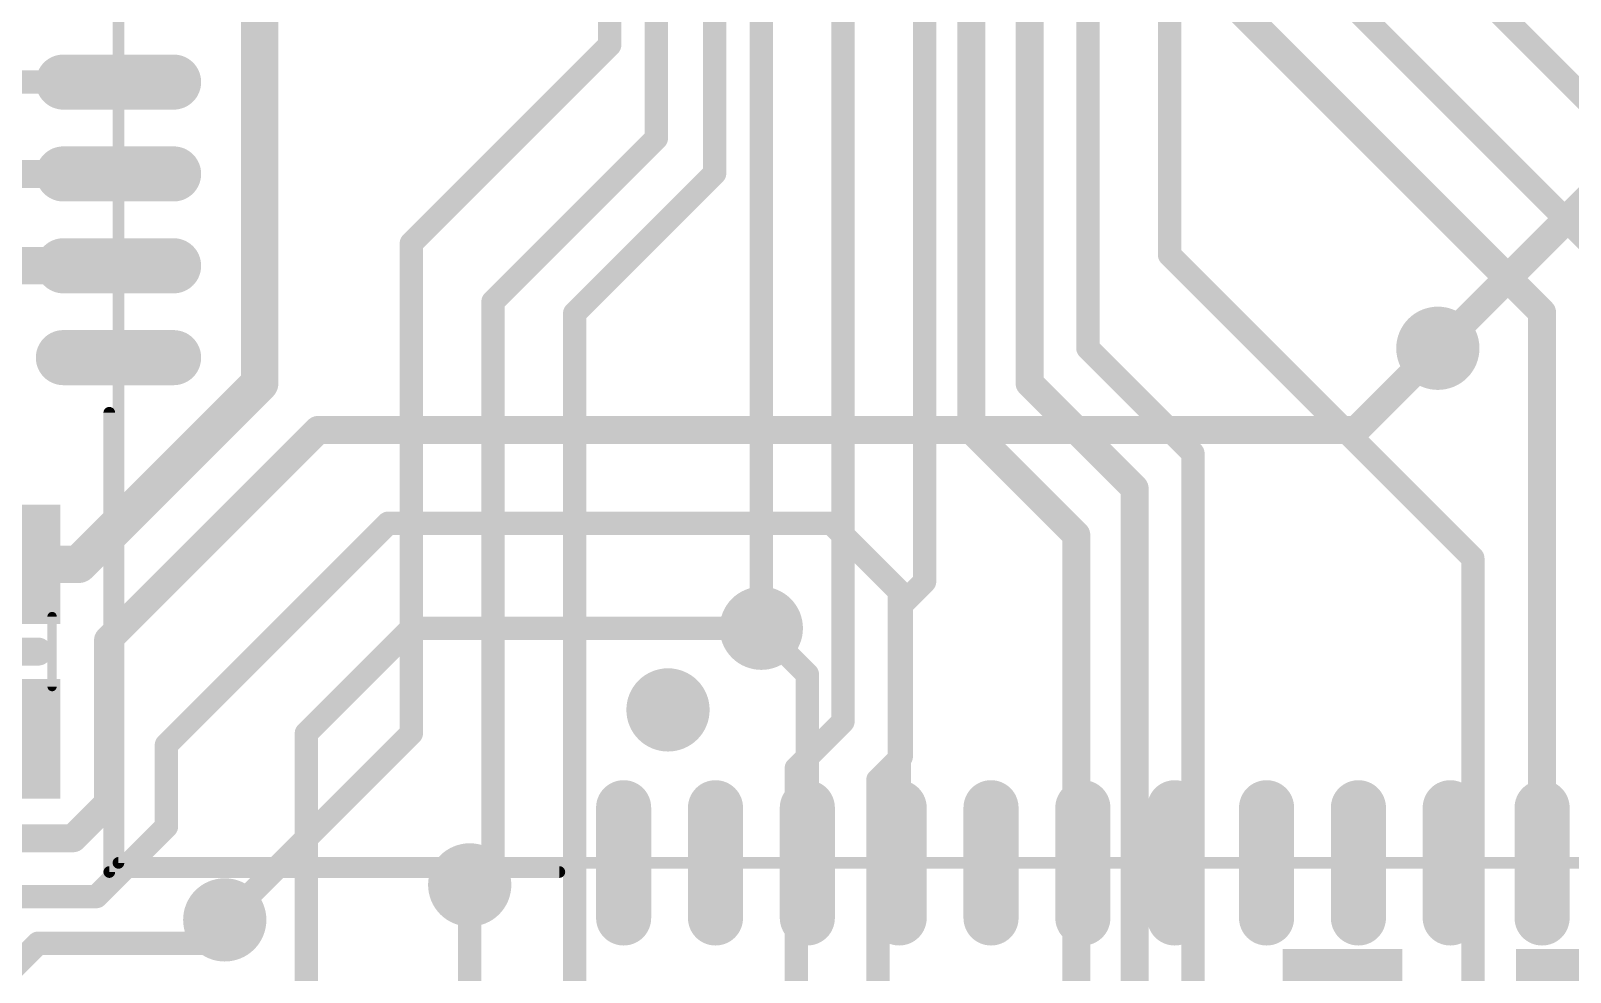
# Model space of a CAD drawing. Extents: x -18.9 to 56.5, y -5.3 to 63.2.
# Drawn here: x 13 to 29.76, y 12.51 to 22.76 of the extents above; entities that cross this region are included whole.
import ezdxf

# ---------------------------------------------------------------- set-up
doc = ezdxf.new("R2010")
doc.units = 0
for name, color, linetype in [('1', 12, 'CONTINUOUS'), ('16', 132, 'CONTINUOUS'), ('18', 110, 'CONTINUOUS'), ('21', 40, 'CONTINUOUS'), ('51', 253, 'CONTINUOUS')]:
    doc.layers.add(name, color=color, linetype=linetype)

# ---------------------------------------------------------------- blocks, each defined once
blk = doc.blocks.new('RECT')
blk.add_solid([(-0.5, -0.5), (0.5, -0.5), (-0.5, 0.5), (0.5, 0.5)])
blk = doc.blocks.new('RECT288000X96000R100')
at = {"const_width": 0.3}
blk.add_lwpolyline([(0.75, 0), (0.75, 0, 0.4142), (0.6, 0.15), (-0.6, 0.15, 0.4142), (-0.75, 0), (-0.75, 0, 0.4142), (-0.6, -0.15), (0.6, -0.15, 0.4142)], format="xyb", close=True, dxfattribs=at)
blk.add_solid([(-0.6254, -0.0254), (0.6254, -0.0254), (-0.6254, 0.0254), (0.6254, 0.0254)])
blk = doc.blocks.new('ROUNDV')
at = {"const_width": 0.5}
blk.add_lwpolyline([(0, -0.25, 1), (0, 0.25, 1), (0, -0.25)], format="xyb", dxfattribs=at)

msp = doc.modelspace()

# ---------------------------------------------------------------- linework, layer by layer
at = {"layer": '1'}
for points, const_width in [([(25.527, 26.416), (31.496, 20.447)], 0.254), ([(15.494, 25.527), (15.494, 18.923)], 0.4064), ([(25.4, 25.019), (30.456, 19.963)], 0.254), ([(29.456, 19.693), (25.654, 23.495)], 0.3048), ([(13.956, 22.202), (12.865, 22.202)], 0.254), ([(13.956, 21.202), (12.126, 21.202)], 0.3048), ([(13.956, 20.202), (11.881, 20.202)], 0.4064), ([(29.456, 13.702), (29.456, 19.693)], 0.3048), ([(27.432, 18.415), (28.321, 19.304)], 0.3048), ([(15.494, 18.923), (13.523, 16.952)], 0.4064), ([(13.843, 16.129), (16.129, 18.415)], 0.3048), ([(16.129, 18.415), (27.432, 18.415)], 0.3048), ([(14.478, 14.986), (16.891, 17.399)], 0.254), ([(16.891, 17.399), (21.717, 17.399)], 0.254), ([(21.717, 17.399), (22.456, 16.66)], 0.254), ([(13.523, 16.952), (12.573, 16.952)], 0.4064), ([(22.456, 16.66), (22.456, 13.702)], 0.254), ([(13.843, 14.351), (13.843, 16.129)], 0.3048), ([(16.002, 15.113), (17.145, 16.256)], 0.254), ([(17.145, 16.256), (20.955, 16.256)], 0.254), ([(20.955, 16.256), (21.456, 15.755)], 0.254), ([(21.456, 15.755), (21.456, 13.702)], 0.254), ([(14.478, 14.097), (14.478, 14.986)], 0.254), ([(16.002, 9.017), (16.002, 15.113)], 0.254), ([(13.462, 13.97), (13.843, 14.351)], 0.3048), ([(12.573, 13.97), (13.462, 13.97)], 0.3048), ([(14.478, 14.097), (13.716, 13.335)], 0.254), ([(17.78, 9.017), (17.78, 13.462)], 0.254), ([(13.716, 13.335), (12.827, 13.335)], 0.254), ([(14.859, 12.827), (15.113, 13.081)], 0.254), ([(12.7, 12.446), (13.081, 12.827)], 0.254), ([(13.081, 12.827), (14.859, 12.827)], 0.254)]:
    msp.add_lwpolyline(points, dxfattribs=dict(at, const_width=const_width))
for points, const_width in [([(13.956, 22.1385, 1), (13.956, 22.2655)], 0.127), ([(13.956, 21.1258, 1), (13.956, 21.2782)], 0.1524), ([(13.956, 20.1004, 1), (13.956, 20.3036)], 0.2032), ([(29.5322, 19.693, 1), (29.3798, 19.693)], 0.1524), ([(29.4021, 19.6391, 1), (29.5099, 19.7469)], 0.1524), ([(28.3749, 19.2501, 1), (28.2671, 19.3579)], 0.1524), ([(15.5658, 18.8512, 1), (15.4222, 18.9948)], 0.2032), ([(15.3924, 18.923, 1), (15.5956, 18.923)], 0.2032), ([(16.129, 18.4912, 1), (16.129, 18.3388)], 0.1524), ([(16.1829, 18.3611, 1), (16.0751, 18.4689)], 0.1524), ([(27.3781, 18.4689, 1), (27.4859, 18.3611)], 0.1524), ([(27.432, 18.3388, 1), (27.432, 18.4912)], 0.1524), ([(16.891, 17.4625, 1), (16.891, 17.3355)], 0.127), ([(16.9359, 17.3541, 1), (16.8461, 17.4439)], 0.127), ([(21.7619, 17.4439, 1), (21.6721, 17.3541)], 0.127), ([(21.717, 17.3355, 1), (21.717, 17.4625)], 0.127), ([(13.4512, 17.0238, 1), (13.5948, 16.8802)], 0.2032), ([(13.523, 16.8504, 1), (13.523, 17.0536)], 0.2032), ([(22.5195, 16.66, 1), (22.3925, 16.66)], 0.127), ([(22.4111, 16.6151, 1), (22.5009, 16.7049)], 0.127), ([(13.9192, 16.129, 1), (13.7668, 16.129)], 0.1524), ([(13.7891, 16.1829, 1), (13.8969, 16.0751)], 0.1524), ([(17.145, 16.3195, 1), (17.145, 16.1925)], 0.127), ([(17.1899, 16.2111, 1), (17.1001, 16.3009)], 0.127), ([(20.9999, 16.3009, 1), (20.9101, 16.2111)], 0.127), ([(20.955, 16.1925, 1), (20.955, 16.3195)], 0.127), ([(21.5195, 15.755, 1), (21.3925, 15.755)], 0.127), ([(21.4111, 15.7101, 1), (21.5009, 15.7999)], 0.127), ([(14.5415, 14.986, 1), (14.4145, 14.986)], 0.127), ([(14.4331, 15.0309, 1), (14.5229, 14.9411)], 0.127), ([(16.0655, 15.113, 1), (15.9385, 15.113)], 0.127), ([(15.9571, 15.1579, 1), (16.0469, 15.0681)], 0.127), ([(13.7668, 14.351, 1), (13.9192, 14.351)], 0.1524), ([(13.8969, 14.2971, 1), (13.7891, 14.4049)], 0.1524), ([(13.4081, 14.0239, 1), (13.5159, 13.9161)], 0.1524), ([(13.462, 13.8938, 1), (13.462, 14.0462)], 0.1524), ([(14.4145, 14.097, 1), (14.5415, 14.097)], 0.127), ([(14.5229, 14.0521, 1), (14.4331, 14.1419)], 0.127), ([(21.3925, 13.702, 1), (21.5195, 13.702)], 0.127), ([(22.3925, 13.702, 1), (22.5195, 13.702)], 0.127), ([(29.3798, 13.702, 1), (29.5322, 13.702)], 0.1524), ([(17.8435, 13.462, 1), (17.7165, 13.462)], 0.127), ([(13.6711, 13.3799, 1), (13.7609, 13.2901)], 0.127), ([(13.716, 13.2715, 1), (13.716, 13.3985)], 0.127), ([(15.1579, 13.0361, 1), (15.0681, 13.1259)], 0.127), ([(13.081, 12.8905, 1), (13.081, 12.7635)], 0.127), ([(13.1259, 12.7821, 1), (13.0361, 12.8719)], 0.127), ([(14.8141, 12.8719, 1), (14.9039, 12.7821)], 0.127), ([(14.859, 12.7635, 1), (14.859, 12.8905)], 0.127)]:
    msp.add_lwpolyline(points, format="xyb", dxfattribs=dict(at, const_width=const_width))
at = {"layer": '16'}
for points, const_width in [([(23.876, 40.64), (23.876, 18.923)], 0.3048), ([(24.511, 40.005), (24.511, 19.304)], 0.254), ([(20.955, 39.751), (20.955, 16.256)], 0.254), ([(25.4, 39.243), (25.4, 20.32)], 0.254), ([(23.241, 32.131), (23.241, 18.415)], 0.3048), ([(22.733, 16.764), (22.733, 31.623)], 0.254), ([(21.844, 15.24), (21.844, 30.734)], 0.254), ([(20.447, 21.209), (20.447, 29.591)], 0.254), ([(19.812, 21.59), (19.812, 28.575)], 0.254), ([(19.304, 22.606), (19.304, 28.194)], 0.254), ([(17.145, 20.447), (19.304, 22.606)], 0.254), ([(18.034, 19.812), (19.812, 21.59)], 0.254), ([(18.923, 19.685), (20.447, 21.209)], 0.254), ([(28.321, 19.304), (30.226, 21.209)], 0.3048), ([(17.145, 15.113), (17.145, 20.447)], 0.254), ([(25.4, 20.32), (28.702, 17.018)], 0.254), ([(18.034, 13.716), (18.034, 19.812)], 0.254), ([(18.923, 11.938), (18.923, 19.685)], 0.254), ([(24.511, 19.304), (25.654, 18.161)], 0.254), ([(23.876, 18.923), (25.019, 17.78)], 0.3048), ([(23.241, 18.415), (24.384, 17.272)], 0.3048), ([(25.654, 18.161), (25.654, 10.16)], 0.254), ([(25.019, 17.78), (25.019, 9.652)], 0.3048), ([(24.384, 17.272), (24.384, 10.922)], 0.3048), ([(28.702, 17.018), (28.702, 9.144)], 0.254), ([(22.479, 16.51), (22.733, 16.764)], 0.254), ([(22.479, 14.859), (22.479, 16.51)], 0.254), ([(21.336, 14.732), (21.844, 15.24)], 0.254), ([(15.113, 13.081), (17.145, 15.113)], 0.254), ([(22.225, 14.605), (22.479, 14.859)], 0.254), ([(21.336, 10.033), (21.336, 14.732)], 0.254), ([(22.225, 11.557), (22.225, 14.605)], 0.254), ([(17.78, 13.462), (18.034, 13.716)], 0.254)]:
    msp.add_lwpolyline(points, dxfattribs=dict(at, const_width=const_width))
for points, const_width in [([(19.2405, 22.606, 1), (19.3675, 22.606)], 0.127), ([(19.3489, 22.5611, 1), (19.2591, 22.6509)], 0.127), ([(19.7485, 21.59, 1), (19.8755, 21.59)], 0.127), ([(19.8569, 21.5451, 1), (19.7671, 21.6349)], 0.127), ([(20.4919, 21.1641, 1), (20.4021, 21.2539)], 0.127), ([(20.3835, 21.209, 1), (20.5105, 21.209)], 0.127), ([(17.2085, 20.447, 1), (17.0815, 20.447)], 0.127), ([(17.1001, 20.4919, 1), (17.1899, 20.4021)], 0.127), ([(25.4449, 20.3649, 1), (25.3551, 20.2751)], 0.127), ([(25.3365, 20.32, 1), (25.4635, 20.32)], 0.127), ([(18.0975, 19.812, 1), (17.9705, 19.812)], 0.127), ([(17.9891, 19.8569, 1), (18.0789, 19.7671)], 0.127), ([(18.9865, 19.685, 1), (18.8595, 19.685)], 0.127), ([(18.8781, 19.7299, 1), (18.9679, 19.6401)], 0.127), ([(24.5559, 19.3489, 1), (24.4661, 19.2591)], 0.127), ([(24.4475, 19.304, 1), (24.5745, 19.304)], 0.127), ([(28.2671, 19.3579, 1), (28.3749, 19.2501)], 0.1524), ([(23.9299, 18.9769, 1), (23.8221, 18.8691)], 0.1524), ([(23.7998, 18.923, 1), (23.9522, 18.923)], 0.1524), ([(23.2949, 18.4689, 1), (23.1871, 18.3611)], 0.1524), ([(23.1648, 18.415, 1), (23.3172, 18.415)], 0.1524), ([(25.7175, 18.161, 1), (25.5905, 18.161)], 0.127), ([(25.6091, 18.1161, 1), (25.6989, 18.2059)], 0.127), ([(25.0952, 17.78, 1), (24.9428, 17.78)], 0.1524), ([(24.9651, 17.7261, 1), (25.0729, 17.8339)], 0.1524), ([(24.4602, 17.272, 1), (24.3078, 17.272)], 0.1524), ([(24.3301, 17.2181, 1), (24.4379, 17.3259)], 0.1524), ([(28.7655, 17.018, 1), (28.6385, 17.018)], 0.127), ([(28.6571, 16.9731, 1), (28.7469, 17.0629)], 0.127), ([(22.6695, 16.764, 1), (22.7965, 16.764)], 0.127), ([(22.7779, 16.7191, 1), (22.6881, 16.8089)], 0.127), ([(22.5425, 16.51, 1), (22.4155, 16.51)], 0.127), ([(22.4341, 16.5549, 1), (22.5239, 16.4651)], 0.127), ([(20.8915, 16.256, 1), (21.0185, 16.256)], 0.127), ([(21.7805, 15.24, 1), (21.9075, 15.24)], 0.127), ([(21.8889, 15.1951, 1), (21.7991, 15.2849)], 0.127), ([(17.0815, 15.113, 1), (17.2085, 15.113)], 0.127), ([(17.1899, 15.0681, 1), (17.1001, 15.1579)], 0.127), ([(22.4155, 14.859, 1), (22.5425, 14.859)], 0.127), ([(22.5239, 14.8141, 1), (22.4341, 14.9039)], 0.127), ([(21.3995, 14.732, 1), (21.2725, 14.732)], 0.127), ([(21.2911, 14.7769, 1), (21.3809, 14.6871)], 0.127), ([(22.2885, 14.605, 1), (22.1615, 14.605)], 0.127), ([(22.1801, 14.6499, 1), (22.2699, 14.5601)], 0.127), ([(17.9705, 13.716, 1), (18.0975, 13.716)], 0.127), ([(18.0789, 13.6711, 1), (17.9891, 13.7609)], 0.127), ([(17.7351, 13.5069, 1), (17.8249, 13.4171)], 0.127), ([(15.0681, 13.1259, 1), (15.1579, 13.0361)], 0.127)]:
    msp.add_lwpolyline(points, format="xyb", dxfattribs=dict(at, const_width=const_width))
at = {"layer": '21'}
for points, const_width in [([(13.8878, 18.602, 1), (13.8242, 18.602)], 0.0635), ([(13.081, 15.9258, 1), (13.081, 16.0782)], 0.1524), ([(13.856, 13.6338, 1), (13.856, 13.5702)], 0.0635), ([(13.8242, 13.602, 1), (13.8878, 13.602)], 0.0635), ([(18.756, 13.5702, 1), (18.756, 13.6338)], 0.0635)]:
    msp.add_lwpolyline(points, format="xyb", dxfattribs=dict(at, const_width=const_width))
for points, const_width in [([(13.856, 18.602), (13.856, 13.602)], 0.127), ([(13.081, 16.002), (12.065, 16.002)], 0.3048), ([(13.856, 13.602), (18.756, 13.602)], 0.127)]:
    msp.add_lwpolyline(points, dxfattribs=dict(at, const_width=const_width))
at = {"layer": '51'}
for points, const_width in [([(13.956, 13.702), (13.956, 43.702)], 0.127), ([(13.233, 16.383), (13.233, 15.621)], 0.1016), ([(43.956, 13.702), (13.956, 13.702)], 0.127)]:
    msp.add_lwpolyline(points, dxfattribs=dict(at, const_width=const_width))
for points, const_width in [([(13.2584, 16.383, 1), (13.2076, 16.383)], 0.0508), ([(13.2076, 15.621, 1), (13.2584, 15.621)], 0.0508), ([(13.956, 13.7338, 1), (13.956, 13.6702)], 0.0635), ([(13.9243, 13.702, 1), (13.9878, 13.702)], 0.0635)]:
    msp.add_lwpolyline(points, format="xyb", dxfattribs=dict(at, const_width=const_width))

# ---------------------------------------------------------------- block references
at = {"layer": '1'}
for p in [(13.956, 22.202), (13.956, 21.202), (13.956, 20.202), (13.956, 19.202)]:
    msp.add_blockref('RECT288000X96000R100', p, dxfattribs=at)
at = {"layer": '1', "xscale": 1.3, "yscale": 1.5, "rotation": 270}
for p in [(12.573, 16.952), (12.573, 15.052)]:
    msp.add_blockref('RECT', p, dxfattribs=at)
at = {"layer": '1', "rotation": 90}
for p in [(19.456, 13.702), (20.456, 13.702), (21.456, 13.702), (22.456, 13.702), (23.456, 13.702), (24.456, 13.702), (25.456, 13.702), (26.456, 13.702), (27.456, 13.702), (28.456, 13.702), (29.456, 13.702)]:
    msp.add_blockref('RECT288000X96000R100', p, dxfattribs=at)
at = {"layer": '16', "xscale": 1.7, "yscale": 1.3, "rotation": 90}
for p in [(27.283, 11.915), (29.823, 11.915)]:
    msp.add_blockref('RECT', p, dxfattribs=at)
at = {"layer": '18', "xscale": 0.9064, "yscale": 0.9064}
for p in [(28.321, 19.304), (28.321, 19.304), (20.955, 16.256), (20.955, 16.256), (19.939, 15.367), (19.939, 15.367), (17.78, 13.462), (17.78, 13.462), (15.113, 13.081), (15.113, 13.081)]:
    msp.add_blockref('ROUNDV', p, dxfattribs=at)
at = {"layer": '51', "xscale": 0.7501, "yscale": 1.4501, "rotation": 270}
for p in [(12.5742, 16.7191), (12.5742, 15.2713)]:
    msp.add_blockref('RECT', p, dxfattribs=at)

doc.saveas('drawing.dxf')
